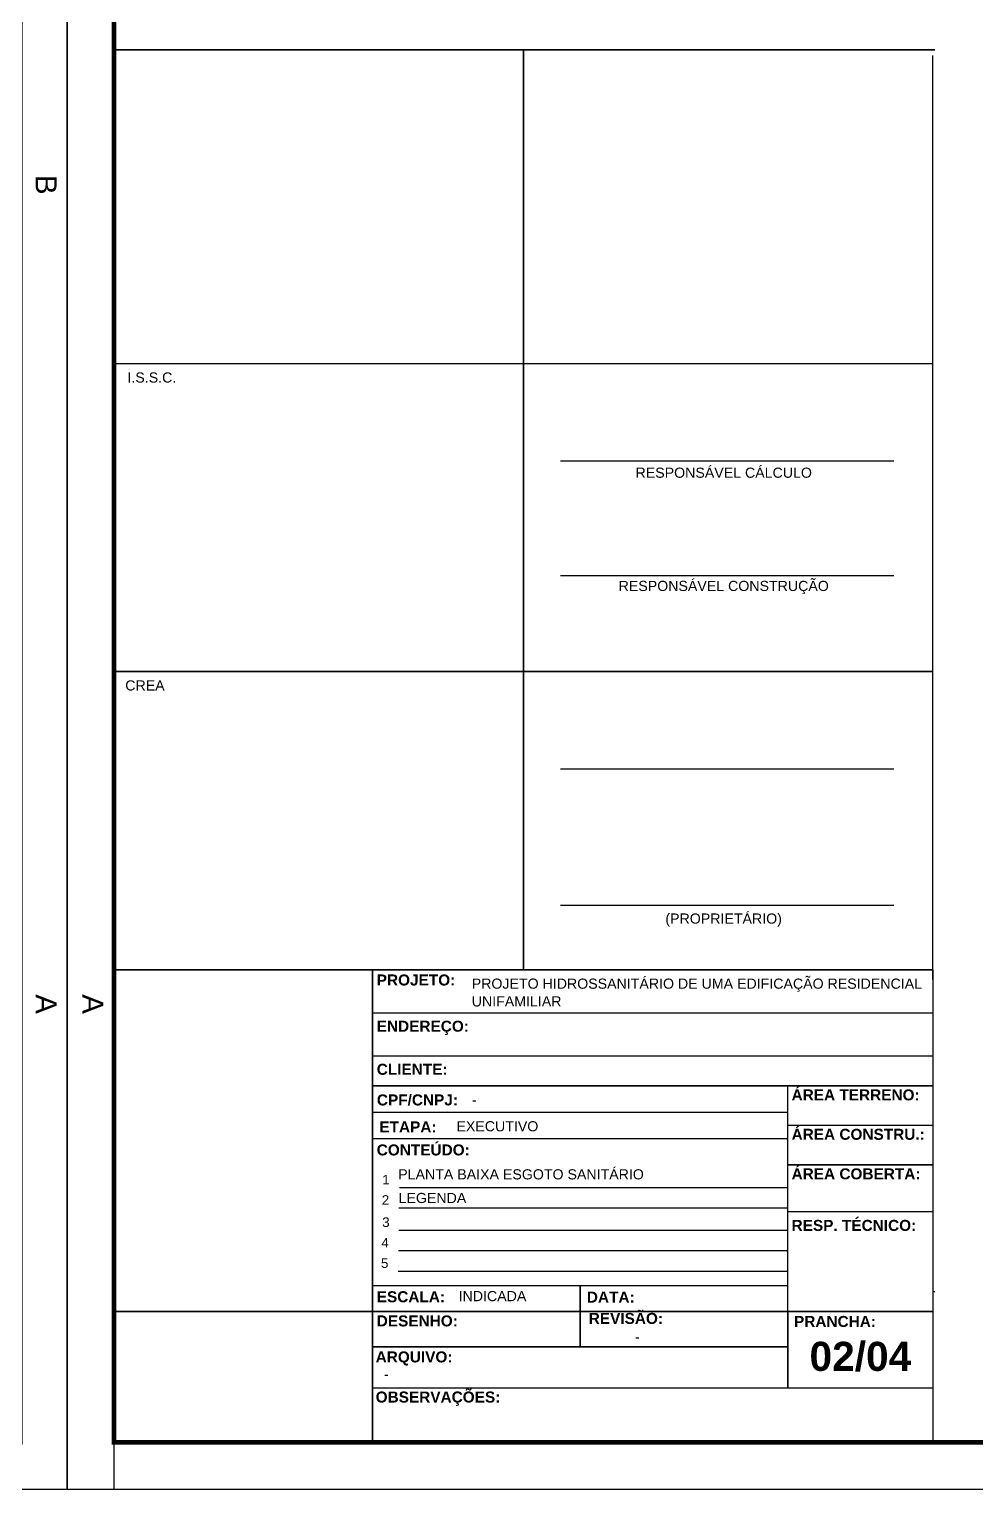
# Model space of a CAD drawing. Header units: millimetres. Extents: x 1904 to 2142, y -1319 to -1235.
# Drawn here: x 2022.26 to 2042.48, y -1319.03 to -1287.84 of the extents above; entities that cross this region are included whole.
import ezdxf
from ezdxf.enums import TextEntityAlignment as Align

# ---------------------------------------------------------------- set-up
doc = ezdxf.new("R2010")
doc.units = ezdxf.units.MM
doc.header["$LTSCALE"] = 30
doc.layers.get('0').update_dxf_attribs({"linetype": 'CONTINUOUS'})
for name, color, linetype in [('A-PEN-Y', 2, 'CONTINUOUS'), ('E-txt-g', 3, 'CONTINUOUS'), ("LINHA - PROJETU'S", 1, 'CONTINUOUS'), ('P2', 1, 'CONTINUOUS'), ("PRANCHA - PROJETU'S", 7, 'CONTINUOUS')]:
    doc.layers.add(name, color=color, linetype=linetype)
doc.styles.add('ARIAL', font='arial.ttf', dxfattribs={"height": 2})
doc.styles.add('HELVET', font='HELVET.SHX')

# ---------------------------------------------------------------- blocks, each defined once
blk = doc.blocks.new('ADFSGASDFG')
at = {"layer": "PRANCHA - PROJETU'S", "color": 1}
for p, q in [((360.678, 107.346), (276.578, 107.346)), ((360.678, 47.946), (360.678, 107.346)), ((276.578, 47.946), (360.678, 47.946))]:
    blk.add_line(p, q, dxfattribs=at)
at = {"layer": "PRANCHA - PROJETU'S", "color": 4, "const_width": 0.1}
blk.add_lwpolyline([(279.078, 106.346), (359.678, 106.346), (359.678, 48.946), (279.078, 48.946)], close=True, dxfattribs=at)

msp = doc.modelspace()

# ---------------------------------------------------------------- linework, layer by layer
at = {"color": 4}
msp.add_line((2041.568, -1308.134), (2041.568, -1288.4), dxfattribs=at)
at = {"layer": 'A-PEN-Y'}
msp.add_line((2024.819, -1288.277), (2041.568, -1288.277), dxfattribs=at)
at = {"layer": 'E-txt-g'}
for p, q in [((2040.735, -1297.064), (2033.609, -1297.064)), ((2040.735, -1299.513), (2033.609, -1299.513)), ((2040.735, -1303.642), (2033.609, -1303.642)), ((2040.735, -1306.557), (2033.609, -1306.557))]:
    msp.add_line(p, q, dxfattribs=at)
at = {"layer": "LINHA - PROJETU'S", "color": 1, "const_width": 0.03}
for points in [[(2024.068, -1307.931), (2024.068, -1288.277), (2041.615, -1288.277)], [(2032.818, -1307.931), (2032.818, -1288.277)], [(2041.568, -1294.978), (2024.068, -1294.978)], [(2041.568, -1301.556), (2024.068, -1301.556)], [(2041.568, -1307.931), (2024.068, -1307.931), (2024.068, -1319.019)], [(2029.592, -1318.019), (2029.592, -1307.931)], [(2029.592, -1308.849), (2041.568, -1308.849)], [(2029.592, -1308.849), (2041.568, -1308.849)], [(2029.592, -1309.768), (2041.568, -1309.768)], [(2029.592, -1310.406), (2041.568, -1310.406)], [(2029.592, -1310.406), (2041.568, -1310.406)], [(2029.592, -1310.406), (2041.568, -1310.406)], [(2038.466, -1310.406), (2038.466, -1316.848)], [(2038.466, -1310.97), (2029.592, -1310.97)], [(2029.592, -1310.97), (2038.466, -1310.97)], [(2041.568, -1311.249), (2038.466, -1311.249)], [(2029.592, -1311.535), (2038.466, -1311.535)], [(2038.466, -1312.093), (2041.568, -1312.093)], [(2041.568, -1313.093), (2038.466, -1313.093)], [(2038.466, -1314.672), (2029.592, -1314.672)], [(2034.029, -1314.672), (2034.029, -1315.98)], [(2024.068, -1315.226), (2041.568, -1315.226)], [(2038.466, -1315.98), (2034.029, -1315.98), (2034.029, -1315.226)], [(2038.466, -1315.226), (2038.466, -1315.98)], [(2034.029, -1315.98), (2029.592, -1315.98)], [(2041.568, -1316.859), (2029.592, -1316.859)], [(2024.068, -1319.019), (2024.068, -1319.019)]]:
    msp.add_lwpolyline(points, dxfattribs=at)
at = {"layer": "LINHA - PROJETU'S", "color": 1}
for points in [[(2029.592, -1307.931), (2029.592, -1318.019)], [(2038.466, -1315.226), (2038.466, -1316.848)]]:
    msp.add_lwpolyline(points, dxfattribs=at)
at = {"layer": 'P2'}
msp.add_line((2041.568, -1307.931), (2024.068, -1307.931), dxfattribs=at)
at = {"layer": "PRANCHA - PROJETU'S", "color": 1}
for p, q in [((2024.068, -1307.931), (2024.068, -1318.019)), ((2034.029, -1315.226), (2034.029, -1314.8)), ((2029.592, -1315.226), (2024.068, -1315.226)), ((2029.592, -1316.859), (2041.568, -1316.859))]:
    msp.add_line(p, q, dxfattribs=at)
at = {"layer": "PRANCHA - PROJETU'S"}
for p, q in [((2041.568, -1307.931), (2041.568, -1318.019)), ((2024.068, -1318.019), (2041.568, -1318.019)), ((2024.068, -1318.019), (2041.568, -1318.019)), ((2024.068, -1318.019), (2041.568, -1318.019)), ((2025.84, -1318.019), (2041.568, -1318.019)), ((2030.405, -1318.019), (2041.243, -1318.019)), ((2030.405, -1318.019), (2041.568, -1318.019))]:
    msp.add_line(p, q, dxfattribs=at)
at = {"layer": "PRANCHA - PROJETU'S", "color": 6}
for p, q in [((2030.166, -1312.579), (2038.466, -1312.579)), ((2030.157, -1313.013), (2038.466, -1313.013)), ((2030.157, -1313.488), (2038.466, -1313.488)), ((2030.147, -1313.925), (2038.466, -1313.925)), ((2030.147, -1313.925), (2038.466, -1313.925)), ((2030.138, -1314.362), (2038.466, -1314.362)), ((2030.138, -1314.362), (2038.466, -1314.362))]:
    msp.add_line(p, q, dxfattribs=at)
at = {"layer": "PRANCHA - PROJETU'S", "color": 1}
for points in [[(2041.568, -1307.931), (2024.068, -1307.931), (2024.068, -1318.019)], [(2029.592, -1315.575), (2029.592, -1307.931)], [(2038.466, -1316.848), (2038.466, -1310.406)], [(2038.466, -1312.093), (2041.568, -1312.093)], [(2038.466, -1313.093), (2041.568, -1313.093)], [(2041.568, -1314.8), (2041.608, -1314.8)], [(2029.592, -1315.226), (2041.568, -1315.226)], [(2034.029, -1315.98), (2034.029, -1315.226)], [(2029.592, -1318.019), (2029.592, -1315.575)], [(2038.466, -1315.575), (2038.466, -1315.573)], [(2029.592, -1315.98), (2038.466, -1315.98)]]:
    msp.add_lwpolyline(points, dxfattribs=at)

# ---------------------------------------------------------------- block references
at = {"layer": "PRANCHA - PROJETU'S", "color": 1, "rotation": 270}
for p in [(1915.722, -958.341), (1975.122, -958.341)]:
    msp.add_blockref('ADFSGASDFG', p, dxfattribs=at)

# ---------------------------------------------------------------- texts
at = {"layer": "PRANCHA - PROJETU'S", "color": 50, "linetype": 'Continuous', "style": 'ARIAL'}
for s, p in [('B', (2022.618, -1291.159)), ('A', (2022.618, -1308.659)), ('A', (2022.618, -1308.659)), ('A', (2023.618, -1308.659))]:
    msp.add_text(s, height=0.45, rotation=270, dxfattribs=at).set_placement(p, align=Align.MIDDLE)
at = {"layer": "PRANCHA - PROJETU'S", "color": 2, "style": 'ARIAL'}
for s, height, p in [('I.S.S.C.', 0.2168, (2024.877, -1295.275)), ('RESPONSÁVEL CÁLCULO', 0.21676, (2037.097, -1297.282)), ('RESPONSÁVEL CONSTRUÇÃO', 0.21676, (2037.097, -1299.731)), ('CREA', 0.2168, (2024.729, -1301.853)), ('(PROPRIETÁRIO)', 0.21676, (2037.095, -1306.837))]:
    msp.add_text(s, height=height, dxfattribs=at).set_placement(p, align=Align.MIDDLE)
for s, height, p in [('PROJETO HIDROSSANITÁRIO DE UMA EDIFICAÇÃO RESIDENCIAL', 0.21676, (2031.712, -1308.331)), ('UNIFAMILIAR', 0.21676, (2031.712, -1308.71)), ('-', 0.217, (2031.715, -1310.812)), ('EXECUTIVO', 0.2168, (2031.385, -1311.377)), ('PLANTA BAIXA ESGOTO SANITÁRIO', 0.21676, (2030.141, -1312.404)), ('LEGENDA', 0.2168, (2030.149, -1312.909)), ('INDICADA', 0.2168, (2031.432, -1315.005)), ('-', 0.217, (2035.199, -1315.877)), ('-', 0.217, (2029.837, -1316.672))]:
    msp.add_text(s, height=height, dxfattribs=at).set_placement(p)
at = {"layer": "PRANCHA - PROJETU'S", "style": 'ARIAL'}
for s, p in [('1', (2029.799, -1312.512)), ('2', (2029.79, -1312.946)), ('3', (2029.799, -1313.421)), ('4', (2029.781, -1313.858)), ('5', (2029.772, -1314.295))]:
    msp.add_text(s, height=0.205, dxfattribs=at).set_placement(p)
at = {"layer": "PRANCHA - PROJETU'S", "color": 3, "char_height": 0.23508, "width": 8.80966, "attachment_point": 1, "style": 'HELVET'}
for s, insert in [('{\\fArial|b1|i0|c0|p34;PROJETO:}', (2029.682, -1308.027)), ('{\\fArial|b1|i0|c0|p34;ENDEREÇO:}', (2029.682, -1309.014)), ('{\\fArial|b1|i0|c0|p34;CLIENTE:}', (2029.682, -1309.935)), ('{\\fArial|b1|i0|c0|p34;CPF/CNPJ:}', (2029.685, -1310.589)), ('{\\fArial|b1|i0|c0|p34;ÁREA TERRENO:}', (2038.547, -1310.481)), ('{\\fArial|b1|i0|c0|p34;ETAPA:}', (2029.738, -1311.165)), ('{\\fArial|b1|i0|c0|p34;ÁREA CONSTRU.:}', (2038.547, -1311.323)), ('{\\fArial|b1|i0|c0|p34;CONTEÚDO:}', (2029.682, -1311.657)), ('{\\fArial|b1|i0|c0|p34;ÁREA COBERTA:}', (2038.547, -1312.168)), ('{\\fArial|b1|i0|c0|p34;RESP. TÉCNICO:}', (2038.547, -1313.269)), ('{\\fArial|b1|i0|c0|p34;ESCALA:}', (2029.682, -1314.793)), ('{\\fArial|b1|i0|c0|p34;DATA:}', (2034.172, -1314.801)), ('{\\fArial|b1|i0|c0|p34;REVISÃO:}', (2034.212, -1315.256)), ('{\\fArial|b1|i0|c0|p34;DESENHO:}', (2029.682, -1315.309)), ('{\\fArial|b1|i0|c0|p34;PRANCHA:}', (2038.599, -1315.321)), ('{\\fArial|b1|i0|c0|p34;ARQUIVO:}', (2029.659, -1316.078)), ('{\\fArial|b1|i0|c0|p34;OBSERVAÇÕES:}', (2029.659, -1316.935))]:
    msp.add_mtext(s, dxfattribs=dict(at, insert=insert))
at = {"layer": "PRANCHA - PROJETU'S", "color": 2, "insert": (2038.93, -1315.873), "char_height": 0.62207, "width": 23.31203, "attachment_point": 1, "style": 'HELVET'}
msp.add_mtext('{\\fArial|b1|i0|c0|p34;02/04}', dxfattribs=at)

doc.saveas('drawing.dxf')
